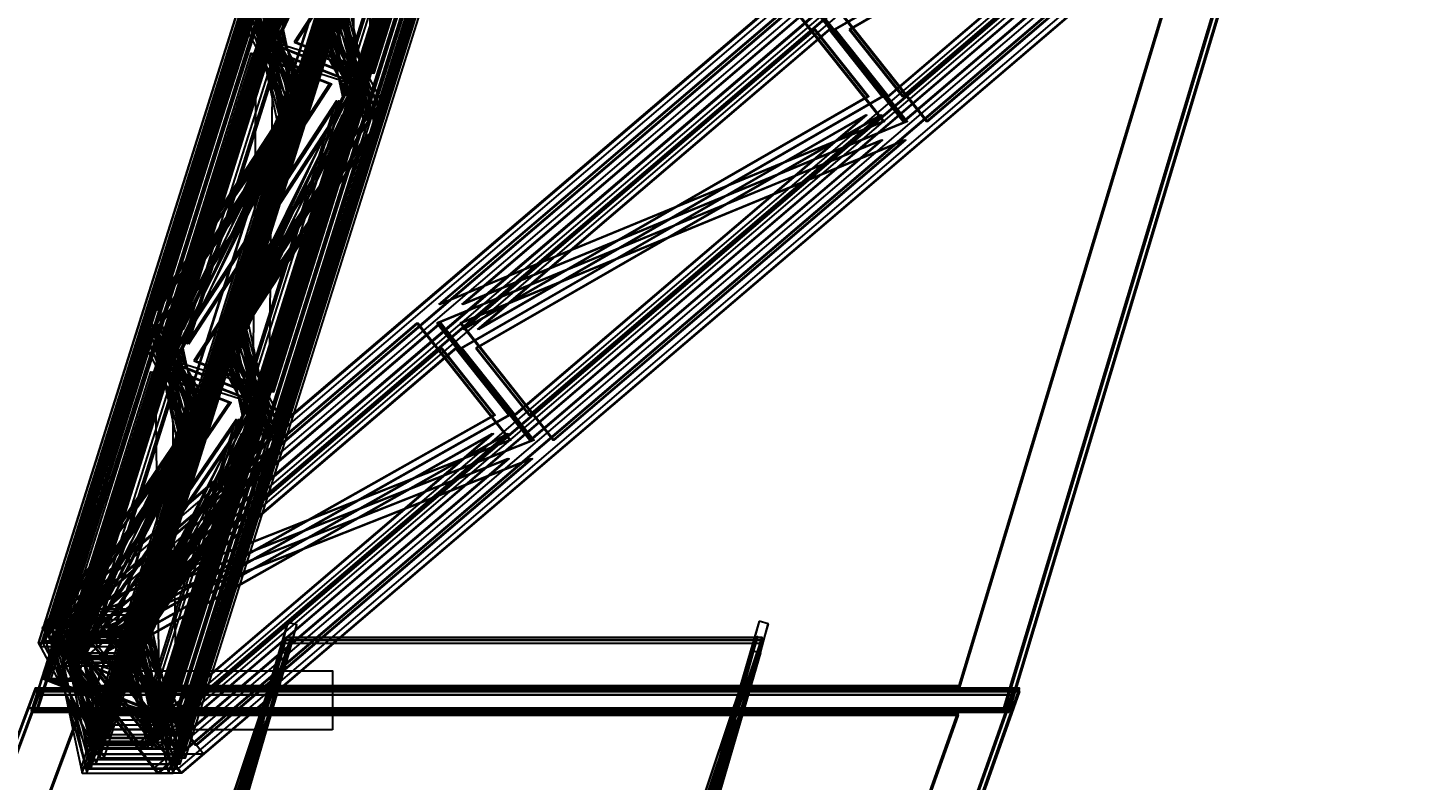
# Model space of a CAD drawing. Header units: millimetres. Extents: x -84906 to 117550, y -3000 to 338000.
# Drawn here: x -26688 to -22009, y 39728 to 42288 of the extents above; entities that cross this region are included whole.
import ezdxf

# ---------------------------------------------------------------- set-up
doc = ezdxf.new("R2010")
doc.units = ezdxf.units.MM
doc.layers.add('D-STR-DIM', color=7, linetype='Continuous', lineweight=13)
doc.layers.add('D-STR-STRC', color=7, linetype='Continuous', lineweight=25)
doc.styles.add('OpenSansCondensed-Light', font='OpenSansCondensed-Light.ttf')
doc.styles.add('TOWER_UNICODE', font='Arial Unicode.ttf')
doc.dimstyles.new('EZDXF', dxfattribs={"dimtxt": 0.25, "dimasz": 0.175, "dimexe": 0.375, "dimexo": 0.125, "dimgap": 0.1, "dimtad": 1, "dimlfac": 100, "dimzin": 12, "dimdsep": 46, "dimtxsty": 'OpenSansCondensed-Light', "dimblk": 'ARCHTICK', "dimcen": 2.5, "dimazin": 3, "dimtfac": 0.5, "dimtmove": 2, "dimatfit": 3})

# ---------------------------------------------------------------- blocks, each defined once
blk = doc.blocks.new('_ARCHTICK')
at = {"color": 0, "linetype": 'BYBLOCK', "const_width": 0.15}
blk.add_lwpolyline([(-0.5, -0.5), (0.5, 0.5)], dxfattribs=at)

msp = doc.modelspace()

# ---------------------------------------------------------------- linework, layer by layer
at = {"layer": 'D-STR-STRC'}
for points in [[(-26637.9, 40247), (-11389.2, 53247)], [(-26607.3, 40247), (-22509.9, 53247)], [(-26554.9, 40247), (-11306.2, 53247)], [(-26298.3, 40247), (-22200.8, 53247)], [(-26631.7, 40215.9), (-22534.2, 53215.9)], [(-26626.6, 40202.4), (-22529.1, 53202.4)], [(-26625.7, 40231.6), (-11377, 53231.6)], [(-26617.8, 40233.1), (-22520.4, 53233.1)], [(-26613.7, 40218.5), (-22516.3, 53218.5)], [(-26604, 40231.6), (-22506.6, 53231.6)], [(-26542.6, 40231.6), (-11293.9, 53231.6)], [(-26331.3, 40215.9), (-22233.8, 53215.9)], [(-26326.2, 40202.4), (-22228.8, 53202.4)], [(-26312.2, 40233.1), (-22214.7, 53233.1)], [(-26308.1, 40218.5), (-22210.7, 53218.5)], [(-26295, 40231.6), (-22197.5, 53231.6)], [(-26650.1, 40194.9), (-22552.6, 53194.9)], [(-26643.6, 40182.7), (-22546.1, 53182.7)], [(-26556.2, 40162.1), (-11307.4, 53162.1)], [(-26542.9, 40153), (-22445.5, 53153)], [(-26536, 40162.1), (-22438.6, 53162.1)], [(-26501.7, 40162.1), (-11252.9, 53162.1)], [(-26358.3, 40194.9), (-22260.8, 53194.9)], [(-26351.8, 40182.7), (-22254.3, 53182.7)], [(-26342.4, 40153), (-22244.9, 53153)], [(-26333.2, 40162.1), (-22235.8, 53162.1)], [(-26564.1, 40127.9), (-22466.7, 53127.9)], [(-26557.6, 40115.7), (-22460.2, 53115.7)], [(-26552, 40141.7), (-22454.6, 53141.7)], [(-26546.9, 40128.2), (-22449.5, 53128.2)], [(-26543.9, 40146.7), (-11295.2, 53146.7)], [(-26538.9, 40138.4), (-22441.4, 53138.4)], [(-26532.7, 40146.7), (-22435.3, 53146.7)], [(-26489.4, 40146.7), (-11240.7, 53146.7)], [(-26372.6, 40127.9), (-22275.2, 53127.9)], [(-26366.1, 40115.7), (-22268.7, 53115.7)], [(-26354.9, 40141.7), (-22257.5, 53141.7)], [(-26349.8, 40128.2), (-22252.4, 53128.2)], [(-26338.3, 40138.4), (-22240.9, 53138.4)], [(-26329.9, 40146.7), (-22232.5, 53146.7)], [(-26634.8, 40073.1), (-22537.3, 53073.1)], [(-26634.8, 40073.1), (-22537.3, 53073.1)], [(-26617.9, 40066.5), (-22520.5, 53066.5)], [(-26617.9, 40066.5), (-22520.5, 53066.5)], [(-26609.8, 40066.1), (-22512.4, 53066.1)], [(-26590.7, 40060.1), (-22493.3, 53060.1)], [(-26536.4, 40073.1), (-22439, 53073.1)], [(-26536.4, 40073.1), (-22439, 53073.1)], [(-26519.5, 40066.5), (-22422.1, 53066.5)], [(-26519.5, 40066.5), (-22422.1, 53066.5)], [(-26280.5, 39933.5), (-22183, 52933.5)], [(-26280.5, 39933.5), (-22183, 52933.5)], [(-26263.6, 39926.9), (-22166.2, 52926.9)], [(-26263.6, 39926.9), (-22166.2, 52926.9)], [(-26209.3, 39939.9), (-22111.8, 52939.9)], [(-26190.2, 39933.9), (-22092.7, 52933.9)], [(-26182.1, 39933.5), (-22084.7, 52933.5)], [(-26182.1, 39933.5), (-22084.7, 52933.5)], [(-26165.2, 39926.9), (-22067.8, 52926.9)], [(-26165.2, 39926.9), (-22067.8, 52926.9)], [(-26450.2, 39871.8), (-22352.7, 52871.8)], [(-26433.9, 39884.3), (-22336.5, 52884.3)], [(-26427.4, 39872.1), (-22329.9, 52872.1)], [(-26253.1, 39871.8), (-22155.6, 52871.8)], [(-26242.4, 39884.3), (-22145, 52884.3)], [(-26235.9, 39872.1), (-22138.4, 52872.1)], [(-26470.1, 39853.3), (-22372.6, 52853.3)], [(-26466.8, 39837.9), (-22369.3, 52837.9)], [(-26461.7, 39861.6), (-22364.2, 52861.6)], [(-26457.6, 39847), (-22360.2, 52847)], [(-26445.1, 39858.3), (-22347.7, 52858.3)], [(-26310.6, 39853.3), (-11061.9, 52853.3)], [(-26298.3, 39837.9), (-11049.6, 52837.9)], [(-26267.3, 39853.3), (-22169.8, 52853.3)], [(-26264, 39837.9), (-22166.5, 52837.9)], [(-26261.1, 39861.6), (-22163.7, 52861.6)], [(-26257.1, 39847), (-22159.6, 52847)], [(-26256.1, 39853.3), (-11007.4, 52853.3)], [(-26248, 39858.3), (-22150.5, 52858.3)], [(-26243.8, 39837.9), (-10995.1, 52837.9)], [(-26491.9, 39781.5), (-22394.4, 52781.5)], [(-26473.8, 39797.6), (-22376.4, 52797.6)], [(-26468.7, 39784.1), (-22371.3, 52784.1)], [(-26448.2, 39817.3), (-22350.8, 52817.3)], [(-26441.7, 39805.1), (-22344.3, 52805.1)], [(-26186.3, 39781.5), (-22088.8, 52781.5)], [(-26173.4, 39797.6), (-22076, 52797.6)], [(-26168.3, 39784.1), (-22070.9, 52784.1)], [(-26156.4, 39817.3), (-22059, 52817.3)], [(-26149.9, 39805.1), (-22052.5, 52805.1)], [(-26505, 39768.4), (-22407.6, 52768.4)], [(-26501.7, 39753), (-22404.3, 52753)], [(-26487.8, 39766.9), (-22390.4, 52766.9)], [(-26257.4, 39768.4), (-11008.6, 52768.4)], [(-26245.1, 39753), (-10996.4, 52753)], [(-26196, 39768.4), (-22098.6, 52768.4)], [(-26192.7, 39753), (-22095.3, 52753)], [(-26182.2, 39766.9), (-22084.8, 52766.9)], [(-26174.3, 39768.4), (-10925.6, 52768.4)], [(-26162.1, 39753), (-10913.3, 52753)], [(-26674.3, 39963.4), (-22799.8, 52036.6)], [(-26674.3, 39963.4), (-22799.8, 52036.6)], [(-26654.3, 39963.4), (-22779.8, 52036.6)], [(-23368.5, 39963.4), (-19734.1, 52036.6)], [(-23348.5, 39963.4), (-19714.1, 52036.6)], [(-23348.5, 39963.4), (-19714.1, 52036.6)], [(-26637.9, 40247), (-26563.4, 40310.6)], [(-26631.7, 40215.9), (-26608.4, 40289.7)], [(-26617.8, 40233.1), (-26596.2, 40301.6)], [(-26607.3, 40247), (-26587.3, 40310.6)], [(-26554.9, 40247), (-26480.4, 40310.6)], [(-26331.3, 40215.9), (-26308, 40289.7)], [(-26312.2, 40233.1), (-26290.6, 40301.6)], [(-26298.3, 40247), (-26278.2, 40310.6)], [(-26650.1, 40194.9), (-26625.1, 40274.2)], [(-26621.2, 37461.6), (-25802.5, 40264.8)], [(-26590.4, 37453.1), (-25771.7, 40256.3)], [(-26358.3, 40194.9), (-26333.3, 40274.2)], [(-24197.9, 40269.1), (-25016.6, 37465.9)], [(-24167.1, 40260.6), (-24985.8, 37457.4)], [(-26564.1, 40127.9), (-26539.1, 40207.2)], [(-26556.2, 40162.1), (-26481.6, 40225.7)], [(-26552, 40141.7), (-26528.8, 40215.5)], [(-26542.9, 40153), (-26521.3, 40221.5)], [(-26536, 40162.1), (-26516, 40225.7)], [(-26501.7, 40162.1), (-26427.1, 40225.7)], [(-26372.6, 40127.9), (-26347.6, 40207.2)], [(-26354.9, 40141.7), (-26331.6, 40215.5)], [(-26342.4, 40153), (-26320.8, 40221.5)], [(-26333.2, 40162.1), (-26313.2, 40225.7)], [(-26020.8, 39579.5), (-25813.7, 40194)], [(-25813.7, 40194), (-26020.8, 39579.5)], [(-26015.4, 39598.7), (-25808.3, 40213.2)], [(-25808.3, 40213.2), (-26015.4, 39598.7)], [(-25810.9, 40203.5), (-25807.9, 40212.3)], [(-25807.9, 40212.3), (-25810.4, 40204.8)], [(-24400.8, 39579.5), (-24193.7, 40194)], [(-24193.7, 40194), (-24400.8, 39579.5)], [(-24395.4, 39598.7), (-24188.3, 40213.2)], [(-24188.3, 40213.2), (-24395.4, 39598.7)], [(-24192, 40203.8), (-24189, 40212.5)], [(-24189, 40212.5), (-24191.6, 40205)], [(-26648.3, 37362.7), (-25829.5, 40165.9)], [(-26634.8, 40073.1), (-26605.1, 40167.4)], [(-26634.8, 40073.1), (-26605.1, 40167.4)], [(-26617.4, 37354.2), (-25798.7, 40157.4)], [(-26609.8, 40066.1), (-26579.8, 40161.5)], [(-26536.4, 40073.1), (-26506.7, 40167.4)], [(-26536.4, 40073.1), (-26506.7, 40167.4)], [(-24225, 40170.2), (-25043.7, 37367)], [(-24194.1, 40161.6), (-25012.9, 37358.4)], [(-31179.5, 27964.4), (-26661.6, 40035.6)], [(-31179.5, 27964.4), (-26661.6, 40035.6)], [(-31159.5, 27964.4), (-26641.6, 40035.6)], [(-27610.5, 27964.4), (-23332.5, 40035.6)], [(-27590.5, 27964.4), (-23312.5, 40035.6)], [(-27590.5, 27964.4), (-23312.5, 40035.6)], [(-26684.2, 39973.3), (-26660.9, 40035.6)], [(-26684.2, 39973.3), (-26660.9, 40035.6)], [(-26673.6, 39963.4), (-26655.9, 40018.3)], [(-26673.6, 39963.4), (-26655.9, 40018.3)], [(-26263.6, 39926.9), (-26233.9, 40021.2)], [(-26263.6, 39926.9), (-26233.9, 40021.2)], [(-26190.2, 39933.9), (-26160.1, 40029.2)], [(-26165.2, 39926.9), (-26135.5, 40021.2)], [(-26165.2, 39926.9), (-26135.5, 40021.2)], [(-23349.2, 39963.4), (-23332.7, 40018.3)], [(-23349.2, 39963.4), (-23332.7, 40018.3)], [(-23335.3, 39973.3), (-23313.2, 40035.6)], [(-23335.3, 39973.3), (-23313.2, 40035.6)], [(-26457.6, 39847), (-26436, 39915.5)], [(-26445.1, 39858.3), (-26421.8, 39932.2)], [(-26427.4, 39872.1), (-26402.4, 39951.4)], [(-26257.1, 39847), (-26235.5, 39915.5)], [(-26248, 39858.3), (-26224.7, 39932.2)], [(-26235.9, 39872.1), (-26210.9, 39951.4)], [(-26466.8, 39837.9), (-26446.7, 39901.4)], [(-26441.7, 39805.1), (-26416.7, 39884.4)], [(-26298.3, 39837.9), (-26223.8, 39901.4)], [(-26264, 39837.9), (-26243.9, 39901.4)], [(-26243.8, 39837.9), (-26169.3, 39901.4)], [(-26149.9, 39805.1), (-26124.9, 39884.4)], [(-26501.7, 39753), (-26481.7, 39816.5)], [(-26487.8, 39766.9), (-26466.2, 39835.4)], [(-26468.7, 39784.1), (-26445.4, 39857.9)], [(-26245.1, 39753), (-26170.5, 39816.5)], [(-26192.7, 39753), (-26172.7, 39816.5)], [(-26182.2, 39766.9), (-26160.6, 39835.4)], [(-26168.3, 39784.1), (-26145.1, 39857.9)], [(-26162.1, 39753), (-26087.5, 39816.5)]]:
    msp.add_lwpolyline(points, dxfattribs=at)
for points in [[(-26637.9, 40247), (-26245.1, 39753), (-10996.4, 52753), (-11389.2, 53247)], [(-26633.8, 40247), (-26240.9, 39753), (-10992.2, 52753), (-11385.1, 53247)], [(-26607.3, 40247), (-26501.7, 39753), (-22404.3, 52753), (-22509.9, 53247)], [(-26591.8, 40247), (-26486.3, 39753), (-22388.8, 52753), (-22494.4, 53247)], [(-26559.1, 40247), (-26166.2, 39753), (-10917.5, 52753), (-11310.3, 53247)], [(-26554.9, 40247), (-26162.1, 39753), (-10913.3, 52753), (-11306.2, 53247)], [(-26313.7, 40247), (-26208.2, 39753), (-22110.7, 52753), (-22216.3, 53247)], [(-26298.3, 40247), (-26192.7, 39753), (-22095.3, 52753), (-22200.8, 53247)], [(-26631.7, 40215.9), (-26468.7, 39784.1), (-22371.3, 52784.1), (-22534.2, 53215.9)], [(-26617.8, 40233.1), (-26487.8, 39766.9), (-22390.4, 52766.9), (-22520.4, 53233.1)], [(-26616.6, 40215.9), (-26453.7, 39784.1), (-22356.3, 52784.1), (-22519.2, 53215.9)], [(-26602.5, 40233.1), (-26472.5, 39766.9), (-22375.1, 52766.9), (-22505.1, 53233.1)], [(-26346.3, 40215.9), (-26183.4, 39784.1), (-22085.9, 52784.1), (-22248.9, 53215.9)], [(-26331.3, 40215.9), (-26168.3, 39784.1), (-22070.9, 52784.1), (-22233.8, 53215.9)], [(-26327.5, 40233.1), (-26197.5, 39766.9), (-22100, 52766.9), (-22230, 53233.1)], [(-26312.2, 40233.1), (-26182.2, 39766.9), (-22084.8, 52766.9), (-22214.7, 53233.1)], [(-26650.1, 40194.9), (-26441.7, 39805.1), (-22344.3, 52805.1), (-22552.6, 53194.9)], [(-26635.5, 40194.9), (-26427.1, 39805.1), (-22329.7, 52805.1), (-22538.1, 53194.9)], [(-26556.2, 40162.1), (-26298.3, 39837.9), (-11049.6, 52837.9), (-11307.4, 53162.1)], [(-26552, 40162.1), (-26294.2, 39837.9), (-11045.5, 52837.9), (-11303.3, 53162.1)], [(-26542.9, 40153), (-26457.6, 39847), (-22360.2, 52847), (-22445.5, 53153)], [(-26536, 40162.1), (-26466.8, 39837.9), (-22369.3, 52837.9), (-22438.6, 53162.1)], [(-26527.7, 40153), (-26442.3, 39847), (-22344.9, 52847), (-22430.2, 53153)], [(-26520.6, 40162.1), (-26451.3, 39837.9), (-22353.9, 52837.9), (-22423.1, 53162.1)], [(-26505.8, 40162.1), (-26248, 39837.9), (-10999.3, 52837.9), (-11257.1, 53162.1)], [(-26501.7, 40162.1), (-26243.8, 39837.9), (-10995.1, 52837.9), (-11252.9, 53162.1)], [(-26372.9, 40194.9), (-26164.5, 39805.1), (-22067.1, 52805.1), (-22275.4, 53194.9)], [(-26358.3, 40194.9), (-26149.9, 39805.1), (-22052.5, 52805.1), (-22260.8, 53194.9)], [(-26357.7, 40153), (-26272.3, 39847), (-22174.9, 52847), (-22260.2, 53153)], [(-26348.7, 40162.1), (-26279.4, 39837.9), (-22182, 52837.9), (-22251.2, 53162.1)], [(-26342.4, 40153), (-26257.1, 39847), (-22159.6, 52847), (-22244.9, 53153)], [(-26333.2, 40162.1), (-26264, 39837.9), (-22166.5, 52837.9), (-22235.8, 53162.1)], [(-26564.1, 40127.9), (-26427.4, 39872.1), (-22329.9, 52872.1), (-22466.7, 53127.9)], [(-26552, 40141.7), (-26445.1, 39858.3), (-22347.7, 52858.3), (-22454.6, 53141.7)], [(-26549.5, 40127.9), (-26412.8, 39872.1), (-22315.3, 52872.1), (-22452.1, 53127.9)], [(-26537, 40141.7), (-26430.1, 39858.3), (-22332.6, 52858.3), (-22439.6, 53141.7)], [(-26387.2, 40127.9), (-26250.5, 39872.1), (-22153, 52872.1), (-22289.8, 53127.9)], [(-26372.6, 40127.9), (-26235.9, 39872.1), (-22138.4, 52872.1), (-22275.2, 53127.9)], [(-26369.9, 40141.7), (-26263, 39858.3), (-22165.6, 52858.3), (-22272.5, 53141.7)], [(-26354.9, 40141.7), (-26248, 39858.3), (-22150.5, 52858.3), (-22257.5, 53141.7)], [(-26634.8, 40073.1), (-26263.6, 39926.9), (-22166.2, 52926.9), (-22537.3, 53073.1)], [(-26634.8, 40073.1), (-26263.6, 39926.9), (-22166.2, 52926.9), (-22537.3, 53073.1)], [(-26627.6, 40073.1), (-26256.5, 39926.9), (-22159, 52926.9), (-22530.2, 53073.1)], [(-26627.6, 40073.1), (-26256.5, 39926.9), (-22159, 52926.9), (-22530.2, 53073.1)], [(-26190.2, 39933.9), (-26609.8, 40066.1), (-22512.4, 53066.1), (-22092.7, 52933.9)], [(-26543.5, 40073.1), (-26172.4, 39926.9), (-22074.9, 52926.9), (-22446.1, 53073.1)], [(-26543.5, 40073.1), (-26172.4, 39926.9), (-22074.9, 52926.9), (-22446.1, 53073.1)], [(-26536.4, 40073.1), (-26165.2, 39926.9), (-22067.8, 52926.9), (-22439, 53073.1)], [(-26536.4, 40073.1), (-26165.2, 39926.9), (-22067.8, 52926.9), (-22439, 53073.1)], [(-26674.3, 39968), (-23348.5, 39968), (-19714.1, 52041.2), (-22799.8, 52041.2)], [(-26674.3, 39963.4), (-23348.5, 39963.4), (-19714.1, 52036.6), (-22799.8, 52036.6)], [(-23348.5, 39958.5), (-26674.3, 39958.5), (-22799.8, 52031.7), (-19714.1, 52031.7)], [(-26659, 39958.5), (-26659, 39958.5), (-22784.6, 52031.7), (-22784.6, 52031.7)], [(-23363.9, 39968), (-23363.9, 39968), (-19729.4, 52041.2), (-19729.4, 52041.2)], [(-25580.1, 42152.3), (-25880.5, 42247), (-25569.1, 43235)], [(-25523.6, 42181.7), (-25212.2, 43169.7), (-25512.7, 43264.4)], [(-25872, 42237.5), (-25606.3, 42132.8), (-25294.5, 43121.8)], [(-25872, 42237.5), (-25606.3, 42132.8), (-25294.5, 43121.8)], [(-25864.8, 42237.5), (-25599.1, 42132.8), (-25287.4, 43121.8)], [(-25864.8, 42237.5), (-25599.1, 42132.8), (-25287.4, 43121.8)], [(-25780.8, 42237.5), (-25515, 42132.8), (-25203.3, 43121.8)], [(-25780.8, 42237.5), (-25515, 42132.8), (-25203.3, 43121.8)], [(-25773.6, 42237.5), (-25507.9, 42132.8), (-25196.2, 43121.8)], [(-25773.6, 42237.5), (-25507.9, 42132.8), (-25196.2, 43121.8)], [(-25846.7, 42264.6), (-25750.6, 42084.9), (-25434.2, 43089)], [(-25841.1, 42271.3), (-25766, 42072.3), (-25447.8, 43081.8)], [(-25836.8, 42276.6), (-25776.9, 42061.7), (-25457, 43076.5)], [(-25833.6, 42280.6), (-25784.9, 42052.9), (-25463.5, 43072.7)], [(-25832.1, 42264.6), (-25736, 42084.9), (-25419.6, 43089)], [(-25826.1, 42271.3), (-25751, 42072.3), (-25432.8, 43081.8)], [(-25821.5, 42276.6), (-25761.6, 42061.7), (-25441.8, 43076.5)], [(-25818.2, 42280.6), (-25769.5, 42052.9), (-25448.1, 43072.7)], [(-25669.8, 42264.6), (-25573.7, 42084.9), (-25257.3, 43089)], [(-25659, 42271.3), (-25583.9, 42072.3), (-25265.7, 43081.8)], [(-25655.2, 42264.6), (-25559.1, 42084.9), (-25242.7, 43089)], [(-25651.5, 42276.6), (-25591.6, 42061.7), (-25271.8, 43076.5)], [(-25646.3, 42280.6), (-25597.6, 42052.9), (-25276.2, 43072.7)], [(-25644, 42271.3), (-25568.9, 42072.3), (-25250.7, 43081.8)], [(-25636.3, 42276.6), (-25576.3, 42061.7), (-25256.5, 43076.5)], [(-25630.8, 42280.6), (-25582.1, 42052.9), (-25260.7, 43072.7)], [(-23942, 42280.6), (-23760.9, 42052.9), (-22564.8, 43072.7)], [(-23937.9, 42280.6), (-23756.8, 42052.9), (-22560.6, 43072.7)], [(-23891.7, 42280.6), (-23710.6, 42052.9), (-22514.4, 43072.7)], [(-23887.5, 42280.6), (-23706.4, 42052.9), (-22510.3, 43072.7)], [(-25932.6, 42331.6), (-25765, 42017.9), (-25448.5, 43022)], [(-25920.7, 42345.5), (-25789.6, 41998.1), (-25471.4, 43007.6)], [(-25918, 42331.6), (-25750.4, 42017.9), (-25433.9, 43022)], [(-25905.7, 42345.5), (-25774.6, 41998.1), (-25456.4, 43007.6)], [(-25655.4, 42331.6), (-25487.8, 42017.9), (-25171.3, 43022)], [(-25640.8, 42331.6), (-25473.2, 42017.9), (-25156.7, 43022)], [(-25635.4, 42345.5), (-25504.2, 41998.1), (-25186.1, 43007.6)], [(-25620.3, 42345.5), (-25489.2, 41998.1), (-25171, 43007.6)], [(-25911.7, 42356.7), (-25807.1, 41981.6), (-25487.2, 42996.4)], [(-25904.9, 42365.6), (-25819.9, 41968), (-25498.5, 42987.8)], [(-25896.4, 42356.7), (-25791.8, 41981.6), (-25472, 42996.4)], [(-25889.4, 42365.6), (-25804.5, 41968), (-25483, 42987.8)], [(-25621.4, 42356.7), (-25516.8, 41981.6), (-25196.9, 42996.4)], [(-25611.3, 42365.6), (-25526.3, 41968), (-25204.9, 42987.8)], [(-25606.1, 42356.7), (-25501.5, 41981.6), (-25181.6, 42996.4)], [(-25595.8, 42365.6), (-25510.9, 41968), (-25189.5, 42987.8)], [(-24023.8, 42365.6), (-23707.7, 41968), (-22511.5, 42987.8)], [(-24019.7, 42365.6), (-23703.5, 41968), (-22507.4, 42987.8)], [(-23944.9, 42365.6), (-23628.8, 41968), (-22432.6, 42987.8)], [(-23940.8, 42365.6), (-23624.6, 41968), (-22428.5, 42987.8)], [(-26647.9, 40045.6), (-26647.9, 40045.6), (-25732, 42899.5), (-25732, 42899.5)], [(-26632.7, 40040.7), (-26632.7, 40040.7), (-25716.8, 42894.6), (-25716.8, 42894.6)], [(-23517.7, 40045.6), (-26454, 40045.6), (-25541.4, 42899.5), (-22655.3, 42899.5)], [(-23517.7, 40040.7), (-26454, 40040.7), (-25541.4, 42894.6), (-22655.3, 42894.6)], [(-26453.9, 40050.6), (-23517.6, 40050.6), (-22655.4, 42903.7), (-25541.6, 42903.7)], [(-26453.9, 40046), (-23517.6, 40046), (-22655.4, 42899.1), (-25541.6, 42899.1)], [(-23339, 40050.6), (-23339, 40050.6), (-22480.1, 42903.7), (-22480.1, 42903.7)], [(-23323.7, 40046), (-23323.7, 40046), (-22464.8, 42899.1), (-22464.8, 42899.1)], [(-26252.6, 41337), (-25932.7, 42351.8), (-25828.1, 41976.6)], [(-26244.7, 41345.6), (-25923.3, 42365.3), (-25838.4, 41967.8)], [(-26237.3, 41337), (-25917.4, 42351.8), (-25812.8, 41976.6)], [(-26229.3, 41345.6), (-25907.9, 42365.3), (-25822.9, 41967.8)], [(-25962.2, 41337), (-25642.4, 42351.8), (-25537.8, 41976.6)], [(-25951.1, 41345.6), (-25629.7, 42365.3), (-25544.8, 41967.8)], [(-25947, 41337), (-25627.1, 42351.8), (-25522.5, 41976.6)], [(-25935.7, 41345.6), (-25614.3, 42365.3), (-25529.3, 41967.8)], [(-25288.6, 41345.6), (-24092.4, 42365.3), (-23776.3, 41967.8)], [(-25284.5, 41345.6), (-24088.3, 42365.3), (-23772.2, 41967.8)], [(-25209.7, 41345.6), (-24013.6, 42365.3), (-23697.4, 41967.8)], [(-25205.6, 41345.6), (-24009.4, 42365.3), (-23693.3, 41967.8)], [(-26277.5, 41311.4), (-25961, 42315.4), (-25793.4, 42001.7)], [(-26263.1, 41325.7), (-25945, 42335.3), (-25813.8, 41987.8)], [(-26262.9, 41311.4), (-25946.4, 42315.4), (-25778.8, 42001.7)], [(-26248.1, 41325.7), (-25929.9, 42335.3), (-25798.8, 41987.8)], [(-26000.3, 41311.4), (-25683.8, 42315.4), (-25516.2, 42001.7)], [(-25985.7, 41311.4), (-25669.2, 42315.4), (-25501.6, 42001.7)], [(-25977.8, 41325.7), (-25659.6, 42335.3), (-25528.5, 41987.8)], [(-25962.8, 41325.7), (-25644.6, 42335.3), (-25513.5, 41987.8)], [(-26183.5, 41251.5), (-25865.3, 42261), (-25790.2, 42062)], [(-26177.7, 41256.8), (-25857.8, 42271.7), (-25797.9, 42056.8)], [(-26173.5, 41260.7), (-25852, 42280.4), (-25803.4, 42052.7)], [(-26168.5, 41251.5), (-25850.3, 42261), (-25775.2, 42062)], [(-26162.4, 41256.8), (-25842.6, 42271.7), (-25782.6, 42056.8)], [(-26158, 41260.7), (-25836.6, 42280.4), (-25787.9, 42052.7)], [(-26001.4, 41251.5), (-25683.2, 42261), (-25608.1, 42062)], [(-25992.4, 41256.8), (-25672.6, 42271.7), (-25612.6, 42056.8)], [(-25986.4, 41251.5), (-25668.2, 42261), (-25593.1, 42062)], [(-25986.1, 41260.7), (-25664.7, 42280.4), (-25616, 42052.7)], [(-25977.1, 41256.8), (-25657.3, 42271.7), (-25597.4, 42056.8)], [(-25970.7, 41260.7), (-25649.2, 42280.4), (-25600.6, 42052.7)], [(-25206.8, 41260.7), (-24010.6, 42280.4), (-23829.6, 42052.7)], [(-25202.7, 41260.7), (-24006.5, 42280.4), (-23825.4, 42052.7)], [(-25156.5, 41260.7), (-23960.3, 42280.4), (-23779.2, 42052.7)], [(-25152.3, 41260.7), (-23956.2, 42280.4), (-23775.1, 42052.7)], [(-26191.5, 41244.4), (-25875.1, 42248.4), (-25779, 42068.7)], [(-26176.9, 41244.4), (-25860.5, 42248.4), (-25764.4, 42068.7)], [(-26014.6, 41244.4), (-25698.2, 42248.4), (-25602.1, 42068.7)], [(-26000, 41244.4), (-25683.6, 42248.4), (-25587.5, 42068.7)], [(-26238, 41211.5), (-25926.3, 42200.6), (-25660.6, 42095.9)], [(-26238, 41211.5), (-25926.3, 42200.6), (-25660.6, 42095.9)], [(-26230.9, 41211.5), (-25919.2, 42200.6), (-25653.4, 42095.9)], [(-26230.9, 41211.5), (-25919.2, 42200.6), (-25653.4, 42095.9)], [(-26146.8, 41211.5), (-25835.1, 42200.6), (-25569.3, 42095.9)], [(-26146.8, 41211.5), (-25835.1, 42200.6), (-25569.3, 42095.9)], [(-26139.6, 41211.5), (-25827.9, 42200.6), (-25562.2, 42095.9)], [(-26139.6, 41211.5), (-25827.9, 42200.6), (-25562.2, 42095.9)], [(-25865.1, 41098.4), (-25553.7, 42086.3), (-25854.1, 42181)], [(-25921.5, 41069), (-26222, 41163.7), (-25910.6, 42151.6)], [(-26213.4, 41154.1), (-25947.7, 41049.4), (-25636, 42038.5)], [(-26213.4, 41154.1), (-25947.7, 41049.4), (-25636, 42038.5)], [(-26206.3, 41154.1), (-25940.6, 41049.4), (-25628.8, 42038.5)], [(-26206.3, 41154.1), (-25940.6, 41049.4), (-25628.8, 42038.5)], [(-26122.2, 41154.1), (-25856.5, 41049.4), (-25544.8, 42038.5)], [(-26122.2, 41154.1), (-25856.5, 41049.4), (-25544.8, 42038.5)], [(-26115.1, 41154.1), (-25849.3, 41049.4), (-25537.6, 42038.5)], [(-26115.1, 41154.1), (-25849.3, 41049.4), (-25537.6, 42038.5)], [(-26188.1, 41181.3), (-26092.1, 41001.6), (-25775.6, 42005.6)], [(-26182.5, 41188), (-26107.4, 40989), (-25789.2, 41998.5)], [(-26178.3, 41193.2), (-26118.4, 40978.3), (-25798.5, 41993.2)], [(-26175.1, 41197.3), (-26126.4, 40969.6), (-25805, 41989.3)], [(-26173.5, 41181.3), (-26077.5, 41001.6), (-25761, 42005.6)], [(-26167.5, 41188), (-26092.4, 40989), (-25774.2, 41998.5)], [(-26163, 41193.2), (-26103.1, 40978.3), (-25783.2, 41993.2)], [(-26159.6, 41197.3), (-26110.9, 40969.6), (-25789.5, 41989.3)], [(-26011.2, 41181.3), (-25915.2, 41001.6), (-25598.7, 42005.6)], [(-26000.4, 41188), (-25925.3, 40989), (-25607.1, 41998.5)], [(-25996.6, 41181.3), (-25900.6, 41001.6), (-25584.1, 42005.6)], [(-25993, 41193.2), (-25933.1, 40978.3), (-25613.2, 41993.2)], [(-25987.7, 41197.3), (-25939, 40969.6), (-25617.6, 41989.3)], [(-25985.4, 41188), (-25910.3, 40989), (-25592.1, 41998.5)], [(-25977.7, 41193.2), (-25917.8, 40978.3), (-25597.9, 41993.2)], [(-25972.3, 41197.3), (-25923.6, 40969.6), (-25602.2, 41989.3)], [(-25212.7, 41197.3), (-25031.7, 40969.6), (-23835.5, 41989.3)], [(-25208.6, 41197.3), (-25027.5, 40969.6), (-23831.3, 41989.3)], [(-25162.4, 41197.3), (-24981.3, 40969.6), (-23785.2, 41989.3)], [(-25158.3, 41197.3), (-24977.2, 40969.6), (-23781, 41989.3)], [(-26274.1, 41248.3), (-26106.4, 40934.6), (-25790, 41938.6)], [(-26262.2, 41262.2), (-26131, 40914.7), (-25812.9, 41924.3)], [(-26259.5, 41248.3), (-26091.8, 40934.6), (-25775.4, 41938.6)], [(-26247.1, 41262.2), (-26116, 40914.7), (-25797.8, 41924.3)], [(-25996.9, 41248.3), (-25829.2, 40934.6), (-25512.7, 41938.6)], [(-25982.3, 41248.3), (-25814.6, 40934.6), (-25498.2, 41938.6)], [(-25976.8, 41262.2), (-25845.7, 40914.7), (-25527.5, 41924.3)], [(-25961.8, 41262.2), (-25830.7, 40914.7), (-25512.5, 41924.3)], [(-26253.1, 41273.4), (-26148.5, 40898.2), (-25828.7, 41913)], [(-26246.3, 41282.2), (-26161.4, 40884.7), (-25840, 41904.4)], [(-26237.9, 41273.4), (-26133.3, 40898.2), (-25813.4, 41913)], [(-26230.9, 41282.2), (-26145.9, 40884.7), (-25824.5, 41904.4)], [(-25962.8, 41273.4), (-25858.2, 40898.2), (-25538.4, 41913)], [(-25952.7, 41282.2), (-25867.8, 40884.7), (-25546.4, 41904.4)], [(-25947.5, 41273.4), (-25842.9, 40898.2), (-25523.1, 41913)], [(-25937.3, 41282.2), (-25852.3, 40884.7), (-25530.9, 41904.4)], [(-25294.5, 41282.2), (-24978.4, 40884.7), (-23782.2, 41904.4)], [(-25290.4, 41282.2), (-24974.3, 40884.7), (-23778.1, 41904.4)], [(-25215.7, 41282.2), (-24899.5, 40884.7), (-23703.4, 41904.4)], [(-25211.5, 41282.2), (-24895.4, 40884.7), (-23699.2, 41904.4)], [(-26578.4, 40303.3), (-26274.2, 41268.4), (-26169.6, 40893.3)], [(-26571.7, 40308.3), (-26264.8, 41282), (-26179.8, 40884.4)], [(-26563.1, 40303.3), (-26258.9, 41268.4), (-26154.3, 40893.3)], [(-26556.2, 40308.3), (-26249.3, 41282), (-26164.4, 40884.4)], [(-26505.3, 40308.3), (-25363.2, 41282), (-25047, 40884.4)], [(-26501.1, 40308.3), (-25359, 41282), (-25042.9, 40884.4)], [(-26426.4, 40308.3), (-25284.3, 41282), (-24968.2, 40884.4)], [(-26422.2, 40308.3), (-25280.1, 41282), (-24964, 40884.4)], [(-26288, 40303.3), (-25983.8, 41268.4), (-25879.2, 40893.3)], [(-26278.1, 40308.3), (-25971.2, 41282), (-25886.2, 40884.4)], [(-26272.8, 40303.3), (-25968.5, 41268.4), (-25863.9, 40893.3)], [(-26262.6, 40308.3), (-25955.7, 41282), (-25870.8, 40884.4)], [(-26600.8, 40285.5), (-26302.5, 41232.1), (-26134.8, 40918.4)], [(-26587.7, 40295.9), (-26286.4, 41251.9), (-26155.3, 40904.5)], [(-26586.2, 40285.5), (-26287.9, 41232.1), (-26120.2, 40918.4)], [(-26572.7, 40295.9), (-26271.4, 41251.9), (-26140.3, 40904.5)], [(-26323.6, 40285.5), (-26025.3, 41232.1), (-25857.6, 40918.4)], [(-26309, 40285.5), (-26010.7, 41232.1), (-25843, 40918.4)], [(-26302.4, 40295.9), (-26001.1, 41251.9), (-25870, 40904.5)], [(-26287.4, 40295.9), (-25986, 41251.9), (-25854.9, 40904.5)], [(-26508.1, 40221.7), (-26206.8, 41177.7), (-26131.7, 40978.7)], [(-26503.5, 40223.2), (-26199.3, 41188.3), (-26139.4, 40973.4)], [(-26500.4, 40223.4), (-26193.5, 41197.1), (-26144.8, 40969.4)], [(-26493.1, 40221.7), (-26191.8, 41177.7), (-26116.7, 40978.7)], [(-26488.2, 40223.2), (-26184, 41188.3), (-26124.1, 40973.4)], [(-26484.9, 40223.4), (-26178, 41197.1), (-26129.4, 40969.4)], [(-26423.5, 40223.4), (-25281.4, 41197.1), (-25100.3, 40969.4)], [(-26419.3, 40223.4), (-25277.2, 41197.1), (-25096.1, 40969.4)], [(-26373.2, 40223.4), (-25231, 41197.1), (-25050, 40969.4)], [(-26369, 40223.4), (-25226.9, 41197.1), (-25045.8, 40969.4)], [(-26326, 40221.7), (-26024.7, 41177.7), (-25949.6, 40978.7)], [(-26318.2, 40223.2), (-26014, 41188.3), (-25954.1, 40973.4)], [(-26313, 40223.4), (-26006.1, 41197.1), (-25957.5, 40969.4)], [(-26311, 40221.7), (-26009.7, 41177.7), (-25934.6, 40978.7)], [(-26302.9, 40223.2), (-25998.7, 41188.3), (-25938.8, 40973.4)], [(-26297.6, 40223.4), (-25990.7, 41197.1), (-25942, 40969.4)], [(-26514.8, 40218.5), (-26216.5, 41165.1), (-26120.5, 40985.4)], [(-26500.3, 40218.5), (-26201.9, 41165.1), (-26105.9, 40985.4)], [(-26337.9, 40218.5), (-26039.6, 41165.1), (-25943.6, 40985.4)], [(-26323.4, 40218.5), (-26025, 41165.1), (-25929, 40985.4)], [(-26557.9, 40196.6), (-26267.8, 41117.2), (-26002, 41012.5)], [(-26557.9, 40196.6), (-26267.8, 41117.2), (-26002, 41012.5)], [(-26550.8, 40196.6), (-26260.6, 41117.2), (-25994.9, 41012.5)], [(-26550.8, 40196.6), (-26260.6, 41117.2), (-25994.9, 41012.5)], [(-26466.7, 40196.6), (-26176.5, 41117.2), (-25910.8, 41012.5)], [(-26466.7, 40196.6), (-26176.5, 41117.2), (-25910.8, 41012.5)], [(-26459.5, 40196.6), (-26169.4, 41117.2), (-25903.6, 41012.5)], [(-26459.5, 40196.6), (-26169.4, 41117.2), (-25903.6, 41012.5)], [(-26184.7, 40084.2), (-25895.1, 41003), (-26195.6, 41097.7)], [(-26241.2, 40054.8), (-26541.6, 40149.5), (-26252, 41068.3)], [(-26533.4, 40139.2), (-26267.6, 40034.5), (-25977.4, 40955.1)], [(-26533.4, 40139.2), (-26267.6, 40034.5), (-25977.4, 40955.1)], [(-26526.2, 40139.2), (-26260.5, 40034.5), (-25970.3, 40955.1)], [(-26526.2, 40139.2), (-26260.5, 40034.5), (-25970.3, 40955.1)], [(-26442.1, 40139.2), (-26176.4, 40034.5), (-25886.2, 40955.1)], [(-26442.1, 40139.2), (-26176.4, 40034.5), (-25886.2, 40955.1)], [(-26435, 40139.2), (-26169.2, 40034.5), (-25879.1, 40955.1)], [(-26435, 40139.2), (-26169.2, 40034.5), (-25879.1, 40955.1)], [(-26511.4, 40155.4), (-26415.4, 39975.8), (-26117.1, 40922.3)], [(-26507.1, 40158.1), (-26432, 39959.1), (-26130.7, 40915.1)], [(-26504.1, 40159.6), (-26444.2, 39944.7), (-26140, 40909.8)], [(-26502, 40160.1), (-26453.3, 39932.3), (-26146.4, 40906)], [(-26496.9, 40155.4), (-26400.8, 39975.8), (-26102.5, 40922.3)], [(-26492.1, 40158.1), (-26417, 39959.1), (-26115.7, 40915.1)], [(-26488.8, 40159.6), (-26428.9, 39944.7), (-26124.7, 40909.8)], [(-26486.5, 40160.1), (-26437.9, 39932.3), (-26131, 40906)], [(-26429.4, 40160.1), (-26248.3, 39932.3), (-25106.2, 40906)], [(-26425.3, 40160.1), (-26244.2, 39932.3), (-25102.1, 40906)], [(-26379.1, 40160.1), (-26198, 39932.3), (-25055.9, 40906)], [(-26374.9, 40160.1), (-26193.8, 39932.3), (-25051.7, 40906)], [(-26334.5, 40155.4), (-26238.5, 39975.8), (-25940.2, 40922.3)], [(-26325, 40158.1), (-26249.9, 39959.1), (-25948.6, 40915.1)], [(-26319.9, 40155.4), (-26223.9, 39975.8), (-25925.6, 40922.3)], [(-26318.8, 40159.6), (-26258.9, 39944.7), (-25954.7, 40909.8)], [(-26314.6, 40160.1), (-26266, 39932.3), (-25959.1, 40906)], [(-26310, 40158.1), (-26234.9, 39959.1), (-25933.6, 40915.1)], [(-26303.5, 40159.6), (-26243.6, 39944.7), (-25939.4, 40909.8)], [(-26299.2, 40160.1), (-26250.5, 39932.3), (-25943.6, 40906)], [(-26597.4, 40222.4), (-26429.7, 39908.8), (-26131.4, 40855.3)], [(-26582.8, 40222.4), (-26415.2, 39908.8), (-26116.8, 40855.3)], [(-26320.2, 40222.4), (-26152.5, 39908.8), (-25854.2, 40855.3)], [(-26305.6, 40222.4), (-26137.9, 39908.8), (-25839.6, 40855.3)], [(-26586.7, 40232.3), (-26455.6, 39884.9), (-26154.3, 40840.9)], [(-26578.9, 40239.7), (-26474.3, 39864.6), (-26170.1, 40829.7)], [(-26573.2, 40245), (-26488.3, 39847.4), (-26181.4, 40821.1)], [(-26571.7, 40232.3), (-26440.6, 39884.9), (-26139.3, 40840.9)], [(-26563.7, 40239.7), (-26459.1, 39864.6), (-26154.9, 40829.7)], [(-26557.8, 40245), (-26472.8, 39847.4), (-26166, 40821.1)], [(-26511.2, 40245), (-26195.1, 39847.4), (-25053, 40821.1)], [(-26507.1, 40245), (-26190.9, 39847.4), (-25048.8, 40821.1)], [(-26432.3, 40245), (-26116.2, 39847.4), (-24974.1, 40821.1)], [(-26428.2, 40245), (-26112, 39847.4), (-24969.9, 40821.1)], [(-26301.4, 40232.3), (-26170.3, 39884.9), (-25869, 40840.9)], [(-26288.6, 40239.7), (-26184, 39864.6), (-25879.8, 40829.7)], [(-26286.4, 40232.3), (-26155.3, 39884.9), (-25853.9, 40840.9)], [(-26279.7, 40245), (-26194.7, 39847.4), (-25887.8, 40821.1)], [(-26273.3, 40239.7), (-26168.7, 39864.6), (-25864.5, 40829.7)], [(-26264.2, 40245), (-26179.3, 39847.4), (-25872.4, 40821.1)], [(-26308, 40289.7), (-26608.4, 40289.7), (-26445.4, 39857.9), (-26145.1, 39857.9)], [(-26290.6, 40301.6), (-26596.2, 40301.6), (-26466.2, 39835.4), (-26160.6, 39835.4)], [(-26278.2, 40310.6), (-26587.3, 40310.6), (-26481.7, 39816.5), (-26172.7, 39816.5)], [(-26563.4, 40310.6), (-26480.4, 40310.6), (-26087.5, 39816.5), (-26170.5, 39816.5)], [(-26637.9, 40247), (-26554.9, 40247), (-26542.6, 40231.6), (-26625.7, 40231.6)], [(-26637.9, 40247), (-26554.9, 40247), (-26162.1, 39753), (-26245.1, 39753)], [(-26333.3, 40274.2), (-26625.1, 40274.2), (-26416.7, 39884.4), (-26124.9, 39884.4)], [(-26298.3, 40247), (-26607.3, 40247), (-26604, 40231.6), (-26295, 40231.6)], [(-26298.3, 40247), (-26607.3, 40247), (-26501.7, 39753), (-26192.7, 39753)], [(-25798.7, 40157.4), (-25771.7, 40256.3), (-25802.5, 40264.8), (-25829.5, 40165.9)], [(-24197.9, 40269.1), (-24225, 40170.2), (-24194.1, 40161.6), (-24167.1, 40260.6)], [(-26358.3, 40194.9), (-26650.1, 40194.9), (-26643.6, 40182.7), (-26351.8, 40182.7)], [(-26358.3, 40194.9), (-26650.1, 40194.9), (-26441.7, 39805.1), (-26149.9, 39805.1)], [(-26331.3, 40215.9), (-26631.7, 40215.9), (-26626.6, 40202.4), (-26326.2, 40202.4)], [(-26331.3, 40215.9), (-26631.7, 40215.9), (-26468.7, 39784.1), (-26168.3, 39784.1)], [(-26627, 37410), (-26015.4, 39598.7), (-25808.3, 40213.2)], [(-26627, 37410), (-25808.3, 40213.2), (-26422.4, 37996.4)], [(-26312.2, 40233.1), (-26617.8, 40233.1), (-26613.7, 40218.5), (-26308.1, 40218.5)], [(-26312.2, 40233.1), (-26617.8, 40233.1), (-26487.8, 39766.9), (-26182.2, 39766.9)], [(-26611.6, 37405.8), (-25792.9, 40209), (-26407, 37992.1)], [(-26611.6, 37405.7), (-26000, 39594.4), (-25792.9, 40208.9)], [(-26539.1, 40207.2), (-26347.6, 40207.2), (-26210.9, 39951.4), (-26402.4, 39951.4)], [(-26528.8, 40215.5), (-26331.6, 40215.5), (-26224.7, 39932.2), (-26421.8, 39932.2)], [(-26521.3, 40221.5), (-26320.8, 40221.5), (-26235.5, 39915.5), (-26436, 39915.5)], [(-26516, 40225.7), (-26313.2, 40225.7), (-26243.9, 39901.4), (-26446.7, 39901.4)], [(-26427.1, 40225.7), (-26481.6, 40225.7), (-26223.8, 39901.4), (-26169.3, 39901.4)], [(-26424.6, 37988.7), (-24805.7, 37988.9), (-24192, 40203.8), (-25810.9, 40203.5)], [(-26424.2, 37989.9), (-24805.3, 37990.1), (-24191.6, 40205), (-25810.4, 40204.8)], [(-26422.4, 37996.4), (-25808.3, 40213.2), (-26015.4, 39598.7)], [(-26421.7, 37997.1), (-24802.8, 37997.3), (-24189, 40212.5), (-25807.9, 40212.3)], [(-26421.7, 37997.1), (-24802.8, 37997.3), (-24189, 40212.5), (-25807.9, 40212.3)], [(-26407, 37992.1), (-25792.9, 40209), (-26000, 39594.5)], [(-25813.7, 40194), (-24193.7, 40194), (-24188.3, 40213.2), (-25808.3, 40213.2)], [(-25813.7, 40194), (-24193.7, 40194), (-24188.3, 40213.2), (-25808.3, 40213.2)], [(-24203.7, 40217.6), (-25022.5, 37414.4), (-24410.8, 39603.1)], [(-24203.7, 40217.5), (-24817.8, 38000.7), (-25022.5, 37414.3)], [(-24188.3, 40213.2), (-24802.4, 37996.4), (-25007, 37410)], [(-24188.3, 40213.2), (-25007, 37410), (-24395.4, 39598.7)], [(-24410.8, 39603), (-24817.8, 38000.7), (-24203.7, 40217.5)], [(-24395.4, 39598.7), (-24802.4, 37996.4), (-24188.3, 40213.2)], [(-26506.7, 40167.4), (-26605.1, 40167.4), (-26233.9, 40021.2), (-26135.5, 40021.2)], [(-26605.1, 40167.4), (-26506.7, 40167.4), (-26135.5, 40021.2), (-26233.9, 40021.2)], [(-26160.1, 40029.2), (-26160.1, 40029.2), (-26579.8, 40161.5), (-26579.8, 40161.5)], [(-26501.7, 40162.1), (-26556.2, 40162.1), (-26543.9, 40146.7), (-26489.4, 40146.7)], [(-26501.7, 40162.1), (-26556.2, 40162.1), (-26298.3, 39837.9), (-26243.8, 39837.9)], [(-26542.9, 40153), (-26342.4, 40153), (-26338.3, 40138.4), (-26538.9, 40138.4)], [(-26542.9, 40153), (-26342.4, 40153), (-26257.1, 39847), (-26457.6, 39847)], [(-26536, 40162.1), (-26333.2, 40162.1), (-26329.9, 40146.7), (-26532.7, 40146.7)], [(-26536, 40162.1), (-26333.2, 40162.1), (-26264, 39837.9), (-26466.8, 39837.9)], [(-26564.1, 40127.9), (-26372.6, 40127.9), (-26366.1, 40115.7), (-26557.6, 40115.7)], [(-26564.1, 40127.9), (-26372.6, 40127.9), (-26235.9, 39872.1), (-26427.4, 39872.1)], [(-26552, 40141.7), (-26354.9, 40141.7), (-26349.8, 40128.2), (-26546.9, 40128.2)], [(-26552, 40141.7), (-26354.9, 40141.7), (-26248, 39858.3), (-26445.1, 39858.3)], [(-25650, 39900), (-26400, 39900), (-26400, 40100), (-25650, 40100)], [(-26536.4, 40073.1), (-26634.8, 40073.1), (-26617.9, 40066.5), (-26519.5, 40066.5)], [(-26536.4, 40073.1), (-26634.8, 40073.1), (-26263.6, 39926.9), (-26165.2, 39926.9)], [(-26634.8, 40073.1), (-26536.4, 40073.1), (-26519.5, 40066.5), (-26617.9, 40066.5)], [(-26634.8, 40073.1), (-26536.4, 40073.1), (-26165.2, 39926.9), (-26263.6, 39926.9)], [(-26590.7, 40060.1), (-26590.7, 40060.1), (-26609.8, 40066.1), (-26609.8, 40066.1)], [(-26190.2, 39933.9), (-26190.2, 39933.9), (-26609.8, 40066.1), (-26609.8, 40066.1)], [(-31179.5, 27969.8), (-27590.5, 27969.8), (-23312.5, 40040.9), (-26661.6, 40040.9)], [(-31179.5, 27964.4), (-27590.5, 27964.4), (-23312.5, 40035.6), (-26661.6, 40035.6)], [(-27590.5, 27958.8), (-31179.5, 27958.8), (-26661.6, 40029.9), (-23312.5, 40029.9)], [(-31164.6, 27958.8), (-31164.6, 27958.8), (-26646.6, 40029.9), (-26646.6, 40029.9)], [(-27605.6, 27969.8), (-27605.6, 27969.8), (-23327.6, 40040.9), (-23327.6, 40040.9)], [(-26661.6, 40035.6), (-23312.5, 40035.6), (-23312.5, 40035.6), (-26661.6, 40035.6)], [(-26661.6, 40035.6), (-26661.6, 40035.6), (-26641.6, 40035.6), (-26641.6, 40035.6)], [(-26660.9, 40035.6), (-23313.2, 40035.6), (-23313.2, 40035.6), (-26660.9, 40035.6)], [(-26660.9, 40035.6), (-26660.9, 40035.6), (-23313.2, 40035.6), (-23313.2, 40035.6)], [(-26655.9, 40018.3), (-23332.7, 40018.3), (-23332.7, 40018.3), (-26655.9, 40018.3)], [(-26655.9, 40018.3), (-26655.9, 40018.3), (-23332.7, 40018.3), (-23332.7, 40018.3)], [(-26356.2, 38240.1), (-25864.3, 40016), (-26030.2, 39523.8)], [(-26340.8, 38235.8), (-25848.9, 40011.8), (-26014.8, 39519.5)], [(-24425.6, 39528), (-24751.7, 38244.4), (-24259.7, 40020.3)], [(-24410.2, 39523.8), (-24736.2, 38240.1), (-24244.3, 40016)], [(-23312.5, 40035.6), (-23312.5, 40035.6), (-23332.5, 40035.6), (-23332.5, 40035.6)], [(-27953.3, 36097.4), (-24894.3, 36097.4), (-23521, 39960.7), (-26511.5, 39960.7)], [(-26684.2, 39973.3), (-23335.3, 39973.3), (-23335.3, 39973.3), (-26684.2, 39973.3)], [(-26684.2, 39973.3), (-26684.2, 39973.3), (-23335.3, 39973.3), (-23335.3, 39973.3)], [(-26674.3, 39963.4), (-23348.5, 39963.4), (-23348.5, 39963.4), (-26674.3, 39963.4)], [(-26674.3, 39963.4), (-26674.3, 39963.4), (-26654.3, 39963.4), (-26654.3, 39963.4)], [(-26673.6, 39963.4), (-23349.2, 39963.4), (-23349.2, 39963.4), (-26673.6, 39963.4)], [(-26673.6, 39963.4), (-26673.6, 39963.4), (-23349.2, 39963.4), (-23349.2, 39963.4)], [(-24725.2, 36097.4), (-24725.2, 36097.4), (-23356, 39960.7), (-23356, 39960.7)], [(-23348.5, 39963.4), (-23348.5, 39963.4), (-23368.5, 39963.4), (-23368.5, 39963.4)], [(-27953.3, 36092.1), (-24894.3, 36092.1), (-23521, 39955.3), (-26511.5, 39955.3)], [(-27746.2, 37091.9), (-27746.2, 37091.9), (-26676.5, 39950.2), (-26676.5, 39950.2)], [(-24536.9, 37097.5), (-27578.1, 37097.5), (-26511.4, 39955.8), (-23520.9, 39955.8)], [(-24536.9, 37091.9), (-27578.1, 37091.9), (-26511.4, 39950.2), (-23520.9, 39950.2)], [(-26540.8, 37713.8), (-26056.5, 39447.1), (-25892.5, 39933.7)], [(-26525.4, 37709.5), (-26041.1, 39442.8), (-25877.1, 39929.4)], [(-26182.1, 39933.5), (-26280.5, 39933.5), (-26263.6, 39926.9), (-26165.2, 39926.9)], [(-26280.5, 39933.5), (-26182.1, 39933.5), (-26165.2, 39926.9), (-26263.6, 39926.9)], [(-26190.2, 39933.9), (-26190.2, 39933.9), (-26209.3, 39939.9), (-26209.3, 39939.9)], [(-24289.5, 39913.6), (-24777.1, 38153.4), (-24939.6, 37687.8)], [(-24287.9, 39938), (-24936.2, 37718.1), (-24451.9, 39451.4)], [(-24272.5, 39933.7), (-24920.8, 37713.8), (-24436.5, 39447.1)], [(-24710.1, 36092.1), (-24710.1, 36092.1), (-23341, 39955.3), (-23341, 39955.3)], [(-26544.1, 37683.5), (-25894.1, 39909.3), (-26381.6, 38149.1)], [(-26528.7, 37679.3), (-25878.7, 39905), (-26366.2, 38144.8)], [(-26450.2, 39871.8), (-26253.1, 39871.8), (-26248, 39858.3), (-26445.1, 39858.3)], [(-26433.9, 39884.3), (-26242.4, 39884.3), (-26235.9, 39872.1), (-26427.4, 39872.1)], [(-24274.1, 39909.3), (-24761.6, 38149.1), (-24924.1, 37683.5)], [(-26470.1, 39853.3), (-26267.3, 39853.3), (-26264, 39837.9), (-26466.8, 39837.9)], [(-26461.7, 39861.6), (-26261.1, 39861.6), (-26257.1, 39847), (-26457.6, 39847)], [(-26156.4, 39817.3), (-26448.2, 39817.3), (-26441.7, 39805.1), (-26149.9, 39805.1)], [(-26256.1, 39853.3), (-26310.6, 39853.3), (-26298.3, 39837.9), (-26243.8, 39837.9)], [(-26186.3, 39781.5), (-26491.9, 39781.5), (-26487.8, 39766.9), (-26182.2, 39766.9)], [(-26173.4, 39797.6), (-26473.8, 39797.6), (-26468.7, 39784.1), (-26168.3, 39784.1)], [(-26196, 39768.4), (-26505, 39768.4), (-26501.7, 39753), (-26192.7, 39753)], [(-26257.4, 39768.4), (-26174.3, 39768.4), (-26162.1, 39753), (-26245.1, 39753)]]:
    msp.add_lwpolyline(points, close=True, dxfattribs=at)

# ---------------------------------------------------------------- dimensions: what is measured, and where the dimension line sits
at = {"layer": 'D-STR-DIM'}
msp.add_linear_dim(base=(-79000, 0), p1=(0, 0), p2=(0, 333000), angle=90, dimstyle='EZDXF', override={"dimtxt": 4200, "dimasz": 1875, "dimexe": 1050, "dimexo": 900, "dimgap": 1050, "dimtad": 1, "dimdec": 0, "dimlfac": 1, "dimlunit": 2, "dimtxsty": 'TOWER_UNICODE', "dimclrd": 7, "dimclre": 7, "dimclrt": 7}, dxfattribs=at).render()

doc.saveas('drawing.dxf')
